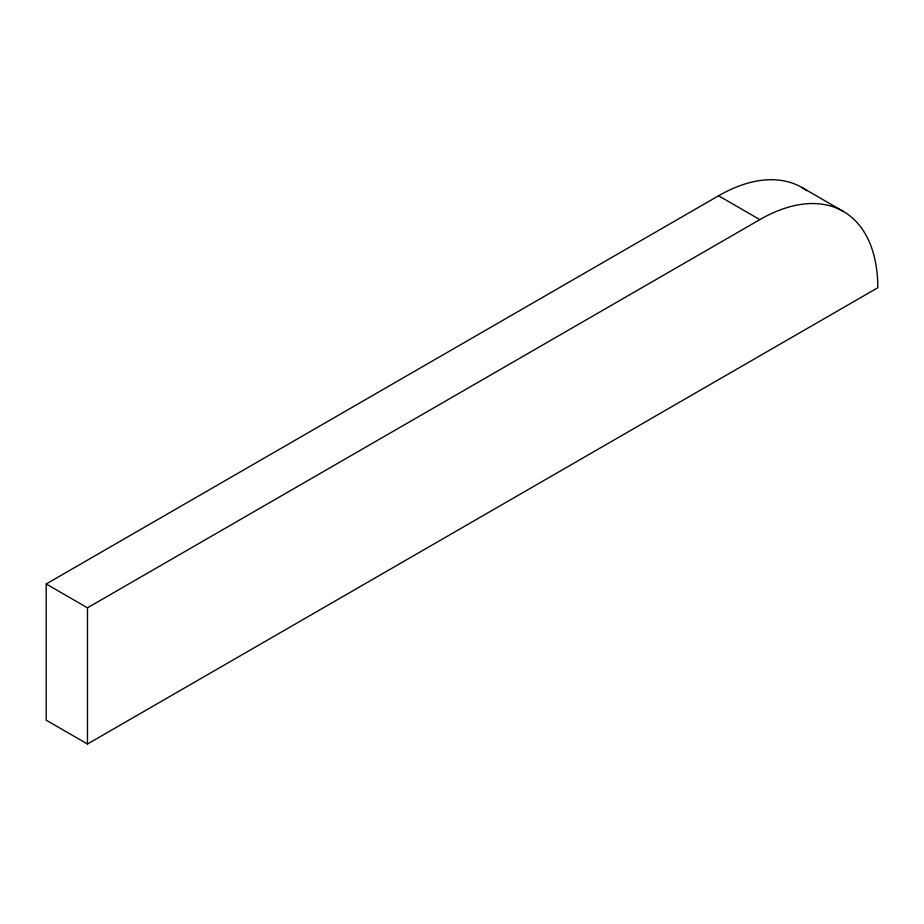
<?xml version="1.0" encoding="UTF-8"?>
<svg xmlns="http://www.w3.org/2000/svg" width="924" height="924" viewBox="0 0 924 924"><rect width="100%" height="100%" fill="white"/><g stroke="black" fill="none" stroke-linecap="round" stroke-linejoin="round"><path stroke-width="1.39" d="M718.56 195.784L759.84 219.623A166.817 96.315 -60 0 1 877.8 287.734L87.48 744.016L46.2 720.177L46.2 583.968L718.56 195.784A166.817 96.315 -60 0 1 806.675 190.575M46.2 583.968L87.48 607.807L759.84 219.623M801.963 187.526L843.254 211.365M87.48 607.807L87.48 744.016"/></g></svg>
